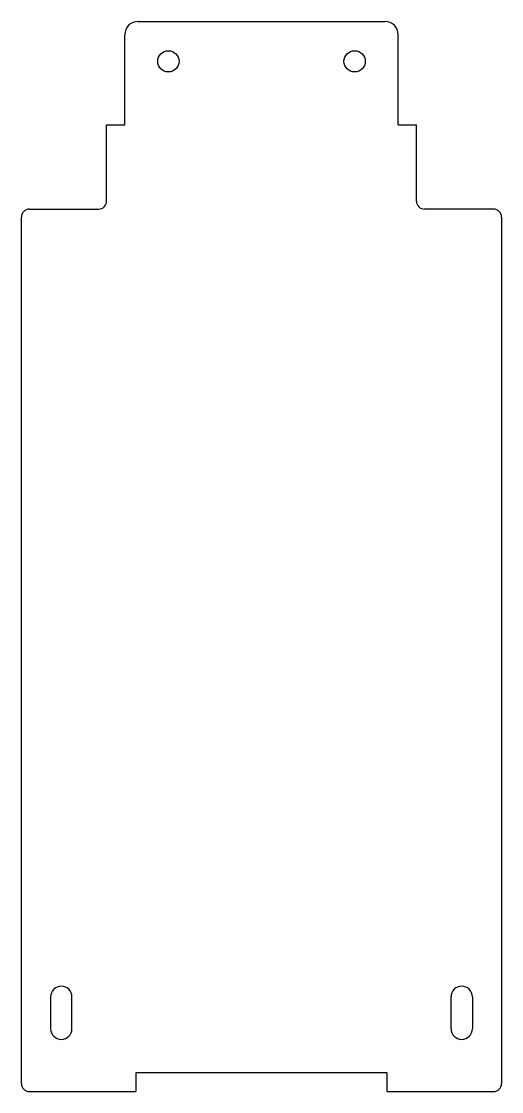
# Model space of a CAD drawing. Header units: millimetres. Extents: x 0 to 181, y 0 to 402.
import ezdxf

# ---------------------------------------------------------------- set-up
doc = ezdxf.new("R2010")
doc.units = ezdxf.units.MM

msp = doc.modelspace()

# ---------------------------------------------------------------- linework, layer by layer
at = {"color": 7, "linetype": 'Continuous', "lineweight": 25}
for p, q in [((43.85, 402), (136.65, 402)), ((38.85, 363.15), (38.85, 397)), ((141.65, 363.15), (141.65, 397)), ((32, 334.5), (32, 363.15)), ((32, 363.15), (38.85, 363.15)), ((141.65, 363.15), (148.5, 363.15)), ((148.5, 334.5), (148.5, 363.15)), ((3, 331.5), (29, 331.5)), ((177.5, 331.5), (151.5, 331.5)), ((0, 3), (0, 328.5)), ((180.5, 328.5), (180.5, 3)), ((11, 35.6), (11, 23.6)), ((19, 23.6), (19, 35.6)), ((161.5, 23.6), (161.5, 35.6)), ((169.5, 35.6), (169.5, 23.6)), ((137.5, 7), (43, 7)), ((43, 7), (43, 0)), ((137.5, 0), (137.5, 7)), ((3, 0), (43, 0)), ((137.5, 0), (177.5, 0))]:
    msp.add_line(p, q, dxfattribs=at)
for centre in [(55.25, 387), (125.25, 387)]:
    msp.add_circle(centre, 4, dxfattribs=at)
for centre, radius, start, end in [((43.85, 397), 5, 90, 180), ((136.65, 397), 5, 0, 90), ((29, 334.5), 3, 270, 0), ((151.5, 334.5), 3, 180, 270), ((3, 328.5), 3, 90, 180), ((177.5, 328.5), 3, 0, 90), ((15, 35.6), 4, 0, 180), ((165.5, 35.6), 4, 0, 180), ((15, 23.6), 4, 180, 0), ((165.5, 23.6), 4, 180, 0), ((3, 3), 3, 180, 270), ((177.5, 3), 3, 270, 0)]:
    msp.add_arc(centre, radius, start, end, dxfattribs=at)

doc.saveas('drawing.dxf')
